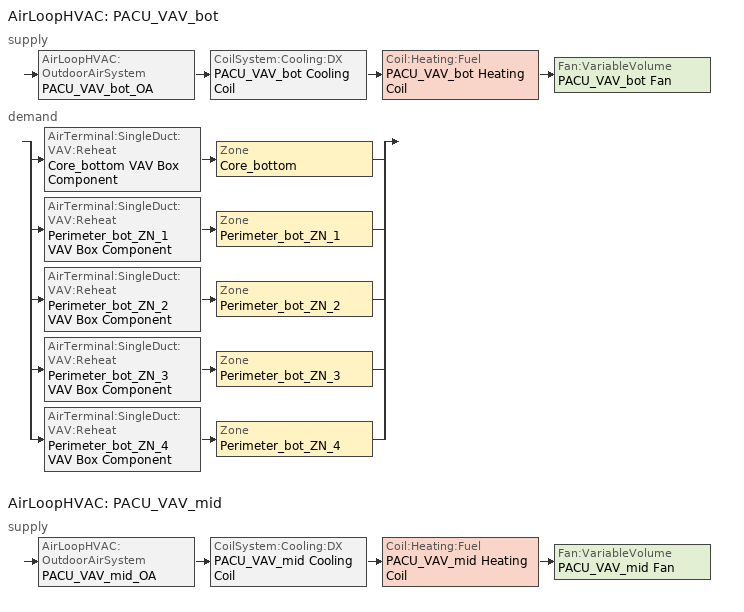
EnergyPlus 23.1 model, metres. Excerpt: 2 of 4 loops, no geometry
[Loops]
AirLoopHVAC 'PACU_VAV_bot'
 supply: AirLoopHVAC:OutdoorAirSystem 'PACU_VAV_bot_OA' > CoilSystem:Cooling:DX 'PACU_VAV_bot Cooling Coil' > Coil:Heating:Fuel 'PACU_VAV_bot Heating Coil' > Fan:VariableVolume 'PACU_VAV_bot Fan'
 demand: split
  | AirTerminal:SingleDuct:VAV:Reheat 'Core_bottom VAV Box Component' > Zone 'Core_bottom'
  | AirTerminal:SingleDuct:VAV:Reheat 'Perimeter_bot_ZN_1 VAV Box Component' > Zone 'Perimeter_bot_ZN_1'
  | AirTerminal:SingleDuct:VAV:Reheat 'Perimeter_bot_ZN_2 VAV Box Component' > Zone 'Perimeter_bot_ZN_2'
  | AirTerminal:SingleDuct:VAV:Reheat 'Perimeter_bot_ZN_3 VAV Box Component' > Zone 'Perimeter_bot_ZN_3'
  | AirTerminal:SingleDuct:VAV:Reheat 'Perimeter_bot_ZN_4 VAV Box Component' > Zone 'Perimeter_bot_ZN_4'
AirLoopHVAC 'PACU_VAV_mid'
 supply: AirLoopHVAC:OutdoorAirSystem 'PACU_VAV_mid_OA' > CoilSystem:Cooling:DX 'PACU_VAV_mid Cooling Coil' > Coil:Heating:Fuel 'PACU_VAV_mid Heating Coil' > Fan:VariableVolume 'PACU_VAV_mid Fan'
[DesignSpecification:OutdoorAir] Outdoor Air Method=Flow/Area; Outdoor Air Flow per Zone Floor Area=0.0004318
SZ DSOA Core_bottom; SZ DSOA Perimeter_bot_ZN_1; SZ DSOA Perimeter_bot_ZN_2; SZ DSOA Perimeter_bot_ZN_3; SZ DSOA Perimeter_bot_ZN_4
[DesignSpecification:ZoneAirDistribution] Zone Air Distribution Effectiveness in Cooling Mode=1; Zone Air Distribution Effectiveness in Heating Mode=1
Name | Minimum Zone Ventilation Efficiency
VAV_Zone_AirDistribution | 0.6
CM DSZAD Building
[Sizing:Zone] Zone Cooling Design Supply Air Temperature Input Method=SupplyAirTemperature; Zone Cooling Design Supply Air Temperature=12.8; Zone Heating Design Supply Air Temperature Input Method=SupplyAirTemperature; Zone Heating Design Supply Air Temperature=40; Zone Cooling Design Supply Air Humidity Ratio=0.0085; Zone Heating Design Supply Air Humidity Ratio=0.008; Cooling Design Air Flow Method=DesignDay; Cooling Design Air Flow Rate=0; Cooling Minimum Air Flow Fraction=0; Heating Design Air Flow Method=DesignDay; Heating Design Air Flow Rate=0; Design Specification Zone Air Distribution Object=VAV_Zone_AirDistribution; Zone Load Sizing Method=Sensible Load Only No Latent Load; Zone Latent Cooling Design Supply Air Humidity Ratio Input Method=HumidityRatioDifference; Zone Cooling Design Supply Air Humidity Ratio Difference=0.005; Zone Latent Heating Design Supply Air Humidity Ratio Input Method=HumidityRatioDifference; Zone Humidification Design Supply Air Humidity Ratio Difference=0.005
Name | Design Specification Outdoor Air Object
Core_bottom | SZ DSOA Core_bottom
Perimeter_bot_ZN_1 | SZ DSOA Perimeter_bot_ZN_1
Perimeter_bot_ZN_2 | SZ DSOA Perimeter_bot_ZN_2
Perimeter_bot_ZN_3 | SZ DSOA Perimeter_bot_ZN_3
Perimeter_bot_ZN_4 | SZ DSOA Perimeter_bot_ZN_4
[Sizing:System] Type of Load to Size On=Sensible; Design Outdoor Air Flow Rate=0.9561; Central Heating Maximum System Air Flow Ratio=0.3; Preheat Design Temperature=7; Preheat Design Humidity Ratio=0.008; Precool Design Temperature=12.8; Precool Design Humidity Ratio=0.008; Central Cooling Design Supply Air Temperature=12.8; Central Heating Design Supply Air Temperature=12.8; Type of Zone Sum to Use=Coincident; 100 Outdoor Air in Cooling=No; 100 Outdoor Air in Heating=No; Central Cooling Design Supply Air Humidity Ratio=0.0085; Central Heating Design Supply Air Humidity Ratio=0.008; Cooling Supply Air Flow Rate Method=DesignDay; Cooling Supply Air Flow Rate=0; Heating Supply Air Flow Rate Method=DesignDay; Heating Supply Air Flow Rate=0; System Outdoor Air Method=ZoneSum
PACU_VAV_bot; PACU_VAV_mid
[ZoneControl:Thermostat] Control Type Schedule=Dual Zone Control Type Sched
Name | Zone or ZoneList | Control 1
Core_bottom Thermostat | Core_bottom | Core_bottom Dual SP Control
Perimeter_bot_ZN_1 Thermostat | Perimeter_bot_ZN_1 | Perimeter_bot_ZN_1 Dual SP Control
Perimeter_bot_ZN_2 Thermostat | Perimeter_bot_ZN_2 | Perimeter_bot_ZN_2 Dual SP Control
Perimeter_bot_ZN_3 Thermostat | Perimeter_bot_ZN_3 | Perimeter_bot_ZN_3 Dual SP Control
Perimeter_bot_ZN_4 Thermostat | Perimeter_bot_ZN_4 | Perimeter_bot_ZN_4 Dual SP Control
[ThermostatSetpoint:DualSetpoint] Heating Setpoint Temperature Schedule=HTGSETP_SCH_YES_OPTIMUM; Cooling Setpoint Temperature Schedule=CLGSETP_SCH_YES_OPTIMUM
Core_bottom Dual SP Control; Perimeter_bot_ZN_1 Dual SP Control; Perimeter_bot_ZN_2 Dual SP Control; Perimeter_bot_ZN_3 Dual SP Control; Perimeter_bot_ZN_4 Dual SP Control
[AirTerminal:SingleDuct:VAV:Reheat] Availability Schedule=Always_On; Maximum Air Flow Rate=AUTOSIZE; Zone Minimum Air Flow Input Method=Constant; Maximum Hot Water or Steam Flow Rate=AUTOSIZE; Minimum Hot Water or Steam Flow Rate=0; Convergence Tolerance=0.001; Damper Heating Action=ReverseWithLimits; Maximum Flow Fraction During Reheat=0.5; Maximum Reheat Air Temperature=40
Name | Constant Minimum Air Flow Fraction | Reheat Coil
Core_bottom VAV Box Component | 0.266 | Core_bottom VAV Box Reheat Coil
Perimeter_bot_ZN_1 VAV Box Component | 0.179 | Perimeter_bot_ZN_1 VAV Box Reheat Coil
Perimeter_bot_ZN_2 VAV Box Component | 0.136 | Perimeter_bot_ZN_2 VAV Box Reheat Coil
Perimeter_bot_ZN_3 VAV Box Component | 0.267 | Perimeter_bot_ZN_3 VAV Box Reheat Coil
Perimeter_bot_ZN_4 VAV Box Component | 0.13 | Perimeter_bot_ZN_4 VAV Box Reheat Coil
[Zone equipment]
Core_bottom: Core_bottom VAV Box Component
Perimeter_bot_ZN_1: Perimeter_bot_ZN_1 VAV Box Component
Perimeter_bot_ZN_2: Perimeter_bot_ZN_2 VAV Box Component
Perimeter_bot_ZN_3: Perimeter_bot_ZN_3 VAV Box Component
Perimeter_bot_ZN_4: Perimeter_bot_ZN_4 VAV Box Component
[Fan:VariableVolume] Availability Schedule=HVACOperationSchd; Fan Total Efficiency=0.6006; Pressure Rise=1389.42; Maximum Flow Rate=AUTOSIZE; Fan Power Minimum Flow Rate Input Method=Fraction; Fan Power Minimum Flow Fraction=0.25; Motor Efficiency=0.924; Motor In Airstream Fraction=1; Fan Power Coefficient 1=0.0408; Fan Power Coefficient 2=0.088; Fan Power Coefficient 3=-0.0729; Fan Power Coefficient 4=0.9437; Fan Power Coefficient 5=0
PACU_VAV_bot Fan; PACU_VAV_mid Fan
[Coil:Cooling:DX:TwoSpeed] Availability Schedule=Always_On; High Speed Gross Rated Total Cooling Capacity=AUTOSIZE; High Speed Rated Sensible Heat Ratio=AUTOSIZE; High Speed Gross Rated Cooling COP=3.73922; High Speed Rated Air Flow Rate=AUTOSIZE; Total Cooling Capacity Function of Temperature Curve=LgDXalt_CapFT; Total Cooling Capacity Function of Flow Fraction Curve=LgDXalt_CapFF; Energy Input Ratio Function of Temperature Curve=LgDXalt_EIRFT; Energy Input Ratio Function of Flow Fraction Curve=LgDXalt_EIRFF; Part Load Fraction Correlation Curve=LgDXalt_PLR; Low Speed Gross Rated Total Cooling Capacity=AUTOSIZE; Low Speed Gross Rated Sensible Heat Ratio=AUTOSIZE; Low Speed Gross Rated Cooling COP=3.73922; Low Speed Rated Air Flow Rate=AUTOSIZE; Low Speed Total Cooling Capacity Function of Temperature Curve=LgDXalt_CapFT; Low Speed Energy Input Ratio Function of Temperature Curve=LgDXalt_EIRFT
PACU_VAV_bot Cooling Coil; PACU_VAV_mid Cooling Coil
[Coil:Heating:Electric] Availability Schedule=Always_On; Efficiency=1; Nominal Capacity=autosize
Core_bottom VAV Box Reheat Coil; Perimeter_bot_ZN_1 VAV Box Reheat Coil; Perimeter_bot_ZN_2 VAV Box Reheat Coil; Perimeter_bot_ZN_3 VAV Box Reheat Coil; Perimeter_bot_ZN_4 VAV Box Reheat Coil
[Coil:Heating:Fuel] Availability Schedule=Always_On; Fuel Type=NaturalGas; Burner Efficiency=0.84; Nominal Capacity=AUTOSIZE; Parasitic Electric Load=0; Parasitic Fuel Load=0
PACU_VAV_bot Heating Coil; PACU_VAV_mid Heating Coil
[CoilSystem:Cooling:DX] Availability Schedule=Always_On
Name | Cooling Coil
PACU_VAV_bot Cooling Coil | PACU_VAV_bot Cooling Coil
PACU_VAV_mid Cooling Coil | PACU_VAV_mid Cooling Coil
[Controller:OutdoorAir] Minimum Outdoor Air Flow Rate=0; Maximum Outdoor Air Flow Rate=AUTOSIZE; Economizer Control Type=DifferentialDryBulb; Economizer Control Action Type=ModulateFlow; Lockout Type=LockoutWithHeating; Minimum Limit Type=FixedMinimum; Minimum Outdoor Air Schedule=MinOA_MotorizedDamper_Sched
Name | Maximum Fraction of Outdoor Air Schedule | Mechanical Ventilation Controller
PACU_VAV_bot_OA_Controller | VAV_BOT Max OA Fraction | PACU_VAV_bot_DCV
PACU_VAV_mid_OA_Controller | VAV_MID Max OA Fraction | PACU_VAV_mid_DCV
[Controller:MechanicalVentilation]
PACU_VAV_bot_DCV: Availability Schedule=MinOA_MotorizedDamper_Sched; Demand Controlled Ventilation=Yes; System Outdoor Air Method=Standard62.1VentilationRateProcedure; Zone or ZoneList 1=Core_bottom; Design Specification Outdoor Air Object Name 1=SZ DSOA Core_bottom; Design Specification Zone Air Distribution Object Name 1=CM DSZAD Building; Zone or ZoneList 2=Perimeter_bot_ZN_1; Design Specification Outdoor Air Object Name 2=SZ DSOA Perimeter_bot_ZN_1; Design Specification Zone Air Distribution Object Name 2=CM DSZAD Building; Zone or ZoneList 3=Perimeter_bot_ZN_2; Design Specification Outdoor Air Object Name 3=SZ DSOA Perimeter_bot_ZN_2; Design Specification Zone Air Distribution Object Name 3=CM DSZAD Building; Zone or ZoneList 4=Perimeter_bot_ZN_3; Design Specification Outdoor Air Object Name 4=SZ DSOA Perimeter_bot_ZN_3; Design Specification Zone Air Distribution Object Name 4=CM DSZAD Building; Zone or ZoneList 5=Perimeter_bot_ZN_4; Design Specification Outdoor Air Object Name 5=SZ DSOA Perimeter_bot_ZN_4; Design Specification Zone Air Distribution Object Name 5=CM DSZAD Building
[AirLoopHVAC] Design Supply Air Flow Rate=AUTOSIZE
PACU_VAV_bot; PACU_VAV_mid
[EnergyManagementSystem:Sensor]
Name | OutputVariable or OutputMeter Index Key | OutputVariable or OutputMeter
Core_bottom_LSr | Core_bottom | Zone Lights Electricity Rate
Core_bottom_Occ_Sensor | Core_bottom | People Occupant Count
Perimeter_bot_ZN_3_LSr | Perimeter_bot_ZN_3 | Zone Lights Electricity Rate
Perimeter_bot_ZN_3_Occ_Sensor | Perimeter_bot_ZN_3 | People Occupant Count
Perimeter_bot_ZN_2_LSr | Perimeter_bot_ZN_2 | Zone Lights Electricity Rate
Perimeter_bot_ZN_2_Occ_Sensor | Perimeter_bot_ZN_2 | People Occupant Count
Perimeter_bot_ZN_1_LSr | Perimeter_bot_ZN_1 | Zone Lights Electricity Rate
Perimeter_bot_ZN_1_Occ_Sensor | Perimeter_bot_ZN_1 | People Occupant Count
Perimeter_bot_ZN_4_LSr | Perimeter_bot_ZN_4 | Zone Lights Electricity Rate
Perimeter_bot_ZN_4_Occ_Sensor | Perimeter_bot_ZN_4 | People Occupant Count
pacu_vav_bot_OA_VRP | PACU_VAV_bot | Air System Outdoor Air Mechanical Ventilation Requested Mass Flow Rate
pacu_vav_bot_OA | PACU_VAV_bot | Air System Outdoor Air Mass Flow Rate
pacu_vav_bot_SUPPLY_FLOW | PACU_VAV_bot_OA-PACU_VAV_bot_CoolCNode | System Node Standard Density Volume Flow Rate
pacu_vav_mid_OA_VRP | PACU_VAV_mid | Air System Outdoor Air Mechanical Ventilation Requested Mass Flow Rate
pacu_vav_mid_OA | PACU_VAV_mid | Air System Outdoor Air Mass Flow Rate
pacu_vav_mid_SUPPLY_FLOW | PACU_VAV_mid_OA-PACU_VAV_mid_CoolCNode | System Node Standard Density Volume Flow Rate
[EnergyManagementSystem:Actuator]
HTGSETP_SCH_w_SB_Actuator: Actuated Component Unique=HTGSETP_SCH_Yes_Optimum_w_SB; Actuated Component Type=Schedule:Compact; Actuated Component Control Type=Schedule Value
[EnergyManagementSystem:ProgramCallingManager]
Transformer_Load_Prog_Manager: AfterPredictorAfterHVACManagers; Transformer_Load_Prog
SET_Core_bottom_Light_EMS_Program_Prog_Manager: BeginTimestepBeforePredictor; SET_Core_bottom_Light_EMS_Program
SET_Core_top_Light_EMS_Program_Prog_Manager: BeginTimestepBeforePredictor; SET_Core_top_Light_EMS_Program
SET_Perimeter_top_ZN_3_Light_EMS_Program_Prog_Manager: BeginTimestepBeforePredictor; SET_Perimeter_top_ZN_3_Light_EMS_Program
SET_Perimeter_top_ZN_2_Light_EMS_Program_Prog_Manager: BeginTimestepBeforePredictor; SET_Perimeter_top_ZN_2_Light_EMS_Program
SET_Perimeter_top_ZN_1_Light_EMS_Program_Prog_Manager: BeginTimestepBeforePredictor; SET_Perimeter_top_ZN_1_Light_EMS_Program
SET_Perimeter_top_ZN_4_Light_EMS_Program_Prog_Manager: BeginTimestepBeforePredictor; SET_Perimeter_top_ZN_4_Light_EMS_Program
SET_Perimeter_bot_ZN_3_Light_EMS_Program_Prog_Manager: BeginTimestepBeforePredictor; SET_Perimeter_bot_ZN_3_Light_EMS_Program
SET_Perimeter_bot_ZN_2_Light_EMS_Program_Prog_Manager: BeginTimestepBeforePredictor; SET_Perimeter_bot_ZN_2_Light_EMS_Program
SET_Perimeter_bot_ZN_1_Light_EMS_Program_Prog_Manager: BeginTimestepBeforePredictor; SET_Perimeter_bot_ZN_1_Light_EMS_Program
SET_Perimeter_bot_ZN_4_Light_EMS_Program_Prog_Manager: BeginTimestepBeforePredictor; SET_Perimeter_bot_ZN_4_Light_EMS_Program
pacu_vav_bot_MAX_OA_FRAC_Prog_Manager: AfterPredictorAfterHVACManagers; pacu_vav_bot_MAX_OA_FRAC
pacu_vav_mid_MAX_OA_FRAC_Prog_Manager: AfterPredictorAfterHVACManagers; pacu_vav_mid_MAX_OA_FRAC
pacu_vav_top_MAX_OA_FRAC_Prog_Manager: AfterPredictorAfterHVACManagers; pacu_vav_top_MAX_OA_FRAC
OA_BASED_OPTIMUM_START_EMS_Program Manager: BeginTimestepBeforePredictor; OA_BASED_OPTIMUM_START_EMS_Program
[EnergyManagementSystem:Program]
Transformer_Load_Prog: SET Wired_LTG = Facility_Int_LTG*0.0281
SET_Core_bottom_Light_EMS_Program: SET Core_bottom_LSr_IP =0.093*Core_bottom_LSr/Core_bottom_Area; IF (Core_bottom_Occ_Sensor <= 0) && (Core_bottom_LSr_IP >= 0.02); SET Core_bottom_Light_Actuator = 0.02*Core_bottom_Area/0.09290304; ELSE; SET Core_bottom_Light_Actuator = NULL; ENDIF
SET_Core_top_Light_EMS_Program: SET Core_top_LSr_IP =0.093*Core_top_LSr/Core_top_Area; IF (Core_top_Occ_Sensor <= 0) && (Core_top_LSr_IP >= 0.02); SET Core_top_Light_Actuator = 0.02*Core_top_Area/0.09290304; ELSE; SET Core_top_Light_Actuator = NULL; ENDIF
SET_Perimeter_top_ZN_3_Light_EMS_Program: SET Perimeter_top_ZN_3_LSr_IP =0.093*Perimeter_top_ZN_3_LSr/Perimeter_top_ZN_3_Area; IF (Perimeter_top_ZN_3_Occ_Sensor <= 0) && (Perimeter_top_ZN_3_LSr_IP >= 0.02); SET Perimeter_top_ZN_3_Light_Actuator = 0.02*Perimeter_top_ZN_3_Area/0.09290304; ELSE; SET Perimeter_top_ZN_3_Light_Actuator = NULL; ENDIF
SET_Perimeter_top_ZN_2_Light_EMS_Program: SET Perimeter_top_ZN_2_LSr_IP =0.093*Perimeter_top_ZN_2_LSr/Perimeter_top_ZN_2_Area; IF (Perimeter_top_ZN_2_Occ_Sensor <= 0) && (Perimeter_top_ZN_2_LSr_IP >= 0.02); SET Perimeter_top_ZN_2_Light_Actuator = 0.02*Perimeter_top_ZN_2_Area/0.09290304; ELSE; SET Perimeter_top_ZN_2_Light_Actuator = NULL; ENDIF
SET_Perimeter_top_ZN_1_Light_EMS_Program: SET Perimeter_top_ZN_1_LSr_IP =0.093*Perimeter_top_ZN_1_LSr/Perimeter_top_ZN_1_Area; IF (Perimeter_top_ZN_1_Occ_Sensor <= 0) && (Perimeter_top_ZN_1_LSr_IP >= 0.02); SET Perimeter_top_ZN_1_Light_Actuator = 0.02*Perimeter_top_ZN_1_Area/0.09290304; ELSE; SET Perimeter_top_ZN_1_Light_Actuator = NULL; ENDIF
SET_Perimeter_top_ZN_4_Light_EMS_Program: SET Perimeter_top_ZN_4_LSr_IP =0.093*Perimeter_top_ZN_4_LSr/Perimeter_top_ZN_4_Area; IF (Perimeter_top_ZN_4_Occ_Sensor <= 0) && (Perimeter_top_ZN_4_LSr_IP >= 0.02); SET Perimeter_top_ZN_4_Light_Actuator = 0.02*Perimeter_top_ZN_4_Area/0.09290304; ELSE; SET Perimeter_top_ZN_4_Light_Actuator = NULL; ENDIF
[EnergyManagementSystem:InternalVariable] Internal Data Type=Zone Floor Area
Name | Internal Data Index Key
Core_bottom_Area | Core_bottom
Perimeter_bot_ZN_3_Area | Perimeter_bot_ZN_3
Perimeter_bot_ZN_2_Area | Perimeter_bot_ZN_2
Perimeter_bot_ZN_1_Area | Perimeter_bot_ZN_1
Perimeter_bot_ZN_4_Area | Perimeter_bot_ZN_4
[SetpointManager:MixedAir] Control Variable=Temperature
Name | Setpoint Node or NodeList
PACU_VAV_bot_CoolC SAT Manager | PACU_VAV_bot_CoolC-PACU_VAV_bot_HeatCNode
PACU_VAV_bot_HeatC MixedAir Manager | PACU_VAV_bot_HeatC-PACU_VAV_bot FanNode
PACU_VAV_bot_OAMixed Air Temp Manager | PACU_VAV_bot_OA-PACU_VAV_bot_CoolCNode
PACU_VAV_mid_CoolC SAT Manager | PACU_VAV_mid_CoolC-PACU_VAV_mid_HeatCNode
PACU_VAV_mid_HeatC MixedAir Manager | PACU_VAV_mid_HeatC-PACU_VAV_mid FanNode
PACU_VAV_mid_OAMixed Air Temp Manager | PACU_VAV_mid_OA-PACU_VAV_mid_CoolCNode
[SetpointManager:Warmest] Control Variable=Temperature; Minimum Setpoint Temperature=12.8; Maximum Setpoint Temperature=15.6; Strategy=MaximumTemperature
Name | HVAC Air Loop | Setpoint Node or NodeList
PACU_VAV_bot Supply Air Temperature Manager | PACU_VAV_bot | PACU_VAV_bot Supply Equipment Outlet Node
PACU_VAV_mid Supply Air Temperature Manager | PACU_VAV_mid | PACU_VAV_mid Supply Equipment Outlet Node
[WaterUse:Equipment] EndUse Subcategory=WaterUse; Peak Flow Rate=3.57511e-06; Flow Rate Fraction Schedule=BLDG_SWH_SCH
Name | Target Temperature Schedule | Hot Water Supply Temperature Schedule | Zone | Sensible Fraction Schedule | Latent Fraction Schedule
Core_bottom sub cat | Core_bottom sub cat Temp Sched | Core_bottom sub catHot Supply Temp Sched | Core_bottom | Core_bottom sub cat Sensible fract sched | Core_bottom sub cat Latent fract sched
Perimeter_bot_ZN_3 sub cat | Perimeter_bot_ZN_3 sub cat Temp Sched | Perimeter_bot_ZN_3 sub catHot Supply Temp Sched | Perimeter_bot_ZN_3 | Perimeter_bot_ZN_3 sub cat Sensible fract sched | Perimeter_bot_ZN_3 sub cat Latent fract sched
Perimeter_bot_ZN_2 sub cat | Perimeter_bot_ZN_2 sub cat Temp Sched | Perimeter_bot_ZN_2 sub catHot Supply Temp Sched | Perimeter_bot_ZN_2 | Perimeter_bot_ZN_2 sub cat Sensible fract sched | Perimeter_bot_ZN_2 sub cat Latent fract sched
Perimeter_bot_ZN_1 sub cat | Perimeter_bot_ZN_1 sub cat Temp Sched | Perimeter_bot_ZN_1 sub catHot Supply Temp Sched | Perimeter_bot_ZN_1 | Perimeter_bot_ZN_1 sub cat Sensible fract sched | Perimeter_bot_ZN_1 sub cat Latent fract sched
Perimeter_bot_ZN_4 sub cat | Perimeter_bot_ZN_4 sub cat Temp Sched | Perimeter_bot_ZN_4 sub catHot Supply Temp Sched | Perimeter_bot_ZN_4 | Perimeter_bot_ZN_4 sub cat Sensible fract sched | Perimeter_bot_ZN_4 sub cat Latent fract sched
[WaterUse:Connections]
Name | Water Use Equipment 1
Core_bottom sub cat | Core_bottom sub cat
Perimeter_bot_ZN_3 sub cat | Perimeter_bot_ZN_3 sub cat
Perimeter_bot_ZN_2 sub cat | Perimeter_bot_ZN_2 sub cat
Perimeter_bot_ZN_1 sub cat | Perimeter_bot_ZN_1 sub cat
Perimeter_bot_ZN_4 sub cat | Perimeter_bot_ZN_4 sub cat
[Schedule:Compact]
ALWAYS_ON: Through: 12/31, For: AllDays, Until: 24:00, 1
HVACOperationSchd: Through: 12/31, For: Weekdays SummerDesignDay, Until: 06:00, 0, Until: 22:00, 1, Until: 24:00, 0, For: Saturday WinterDesignDay, Until: 06:00, 0, Until: 18:00, 1, Until: 24:00, 0, For:Sunday Holidays AllOtherDays, Until: 24:00, 0
BLDG_SWH_SCH: Through: 12/31, For: Weekdays SummerDesignDay, Until: 05:00, 0, Until: 06:00, 0, Until: 07:00, 0.07, Until: 08:00, 0.19, Until: 09:00, 0.35, Until: 10:00, 0.38, Until: 11:00, 0.39, Until: 12:00, 0.47, Until: 13:00, 0.57, Until: 14:00, 0.54, Until: 15:00, 0.34, Until: 16:00, 0.33, Until: 17:00, 0.44, Until: 18:00, 0.26, Until: 19:00, 0.21, Until: 20:00, 0.15, Until: 21:00, 0.17, Until: 22:00, 0.08, Until: 24:00, 0.05, For: Saturday WinterDesignDay, Until: 05:00, 0, Until: 06:00, 0, Until: 07:00, 0.07, Until: 08:00, 0.11, Until: 09:00, 0.15, Until: 10:00, 0.21, Until: 11:00, 0.19, Until: 12:00, 0.23, Until: 13:00, 0.2, Until: 14:00, 0.19, Until: 15:00, 0.15, Until: 16:00, 0.13, Until: 17:00, 0.14, Until: 19:00, 0.07, Until: 22:00, 0, Until: 24:00, 0, For:Sunday Holidays AllOtherDays, Until: 05:00, 0, Until: 06:00, 0, Until: 11:00, 0.04, Until: 13:00, 0.06, Until: 14:00, 0.09, Until: 15:00, 0.06, Until: 18:00, 0.04, Until: 22:00, 0, Until: 24:00, 0
HTGSETP_SCH_YES_OPTIMUM: Through: 12/31, For: WinterDesignDay, Until: 05:00, 15.6, Until: 06:00, 17.6, Until: 07:00, 19.6, Until: 22:00, 21, Until: 24:00, 15.6, For: Weekdays, Until: 05:00, 15.6, Until: 06:00, 17.8, Until: 07:00, 20, Until: 22:00, 21, Until: 24:00, 15.6, For SummerDesignDay, Until: 24:00, 15.6, For: Saturday, Until: 05:00, 15.6, Until: 06:00, 17.8, Until: 07:00, 20, Until: 17:00, 21, Until: 24:00, 15.6, For:Sunday Holidays AllOtherDays, Until: 24:00, 15.6
CLGSETP_SCH_YES_OPTIMUM: Through: 12/31, For: SummerDesignDay, Until: 05:00, 26.7, Until: 06:00, 25.7, Until: 07:00, 25, Until: 22:00, 24, Until: 24:00, 26.7, For: Weekdays, Until: 05:00, 26.7, Until: 06:00, 25.6, Until: 07:00, 25, Until: 22:00, 24, Until: 24:00, 26.7, For: Saturday, Until: 05:00, 26.7, Until: 06:00, 25.7, Until: 07:00, 25, Until: 17:00, 24, Until: 24:00, 26.7, For WinterDesignDay, Until: 24:00, 26.7, For:Sunday Holidays AllOtherDays, Until: 24:00, 26.7
MinOA_MotorizedDamper_Sched: Through: 12/31, For: Weekdays SummerDesignDay, Until: 07:00, 0, Until: 22:00, 1, Until: 24:00, 0, For: Saturday WinterDesignDay, Until: 07:00, 0, Until: 18:00, 1, Until: 24:00, 0, For:Sunday Holidays AllOtherDays, Until: 24:00, 0
Dual Zone Control Type Sched: Through: 12/31, For: AllDays, Until: 24:00, 4
Core_bottom sub cat Latent fract sched; Perimeter_bot_ZN_3 sub cat Latent fract sched; Perimeter_bot_ZN_2 sub cat Latent fract sched; Perimeter_bot_ZN_1 sub cat Latent fract sched; Perimeter_bot_ZN_4 sub cat Latent fract sched: Through: 12/31, For: AllDays, Until: 24:00, 0.05
Core_bottom sub cat Sensible fract sched; Perimeter_bot_ZN_3 sub cat Sensible fract sched; Perimeter_bot_ZN_2 sub cat Sensible fract sched; Perimeter_bot_ZN_1 sub cat Sensible fract sched; Perimeter_bot_ZN_4 sub cat Sensible fract sched: Through: 12/31, For: AllDays, Until: 24:00, 0.2
Core_bottom sub cat Temp Sched; Perimeter_bot_ZN_3 sub cat Temp Sched; Perimeter_bot_ZN_2 sub cat Temp Sched; Perimeter_bot_ZN_1 sub cat Temp Sched; Perimeter_bot_ZN_4 sub cat Temp Sched: Through: 12/31, For: AllDays, Until: 24:00, 60
Core_bottom sub catHot Supply Temp Sched; Perimeter_bot_ZN_3 sub catHot Supply Temp Sched; Perimeter_bot_ZN_2 sub catHot Supply Temp Sched; Perimeter_bot_ZN_1 sub catHot Supply Temp Sched; Perimeter_bot_ZN_4 sub catHot Supply Temp Sched: Through: 12/31, For: AllDays, Until: 24:00, 55
[Schedule:Constant] Hourly Value=1
VAV_BOT Max OA Fraction; VAV_MID Max OA Fraction
[Curve:Quadratic]
Name | Coefficient1 Constant | Coefficient2 x | Coefficient3 x2 | Minimum Value of x | Maximum Value of x
LgDXalt_CapFF | 0.718954 | 0.435436 | -0.154193 | 0.75 | 1.25
LgDXalt_EIRFF | 1.19525 | -0.306138 | 0.110973 | 0.75 | 1.25
LgDXalt_PLR | 0.771 | 0.229 | 0 | 0 | 1
[Curve:Biquadratic] Minimum Value of x=16.5556; Maximum Value of x=22.1111; Minimum Value of y=23.7778; Maximum Value of y=47.66
Name | Coefficient1 Constant | Coefficient2 x | Coefficient3 x2 | Coefficient4 y | Coefficient5 y2 | Coefficient6 xy
LgDXalt_CapFT | 1.39072 | -0.0529058 | 0.0018423 | 0.00058267 | -0.000186814 | 0.000265159
LgDXalt_EIRFT | -0.536161 | 0.105138 | -0.00172659 | 0.0149848 | 0.000659948 | -0.0017385
